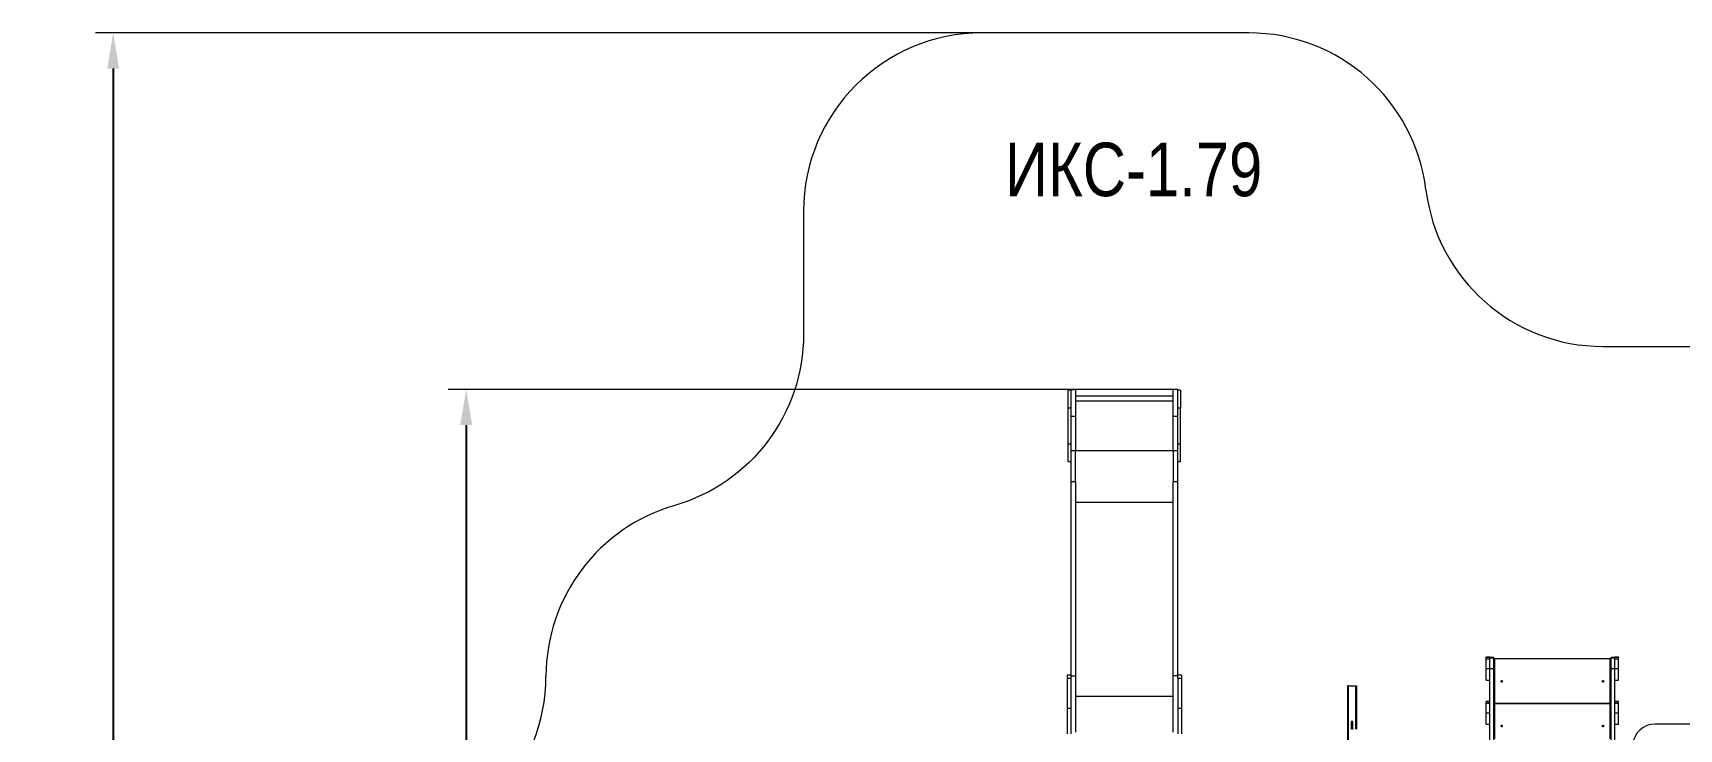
# Model space of a CAD drawing. Header units: millimetres. Extents: x -8045 to 6871, y -5915 to 5473.
# Drawn here: x -8045 to 1183, y 1571 to 5473 of the extents above; entities that cross this region are included whole.
import ezdxf

# ---------------------------------------------------------------- set-up
doc = ezdxf.new("R2010")
doc.units = ezdxf.units.MM
for name, color, linetype in [('DIKOM_АРТИКУЛ', 7, 'Continuous'), ('DIKOM_ЗОНА', 80, 'Continuous'), ('DIKOM_ОБЪЕКТ', 7, 'Continuous'), ('DIKOM_РАЗМЕР_ЗОНА', 7, 'Continuous'), ('DIKOM_РАЗМЕР_ОБЪЕКТА', 7, 'Continuous')]:
    doc.layers.add(name, color=color, linetype=linetype)
doc.styles.add('style1', font='arial.ttf', dxfattribs={"width": 0.8})
doc.dimstyles.new('1-50', dxfattribs={"dimtxt": 300, "dimasz": 200, "dimexe": 100, "dimexo": 0, "dimgap": 100, "dimtad": 1, "dimtxsty": 'style1', "dimcen": 200, "dimclrd": 7, "dimclre": 7, "dimclrt": 7, "dimadec": 1, "dimazin": 2, "dimtfac": 1, "dimtmove": 0, "dimatfit": 2, "dimfxl": 0, "dimlwd": 25, "dimlwe": 18, "dimarcsym": 0})

# ---------------------------------------------------------------- blocks, each defined once
blk = doc.blocks.new('*D10')
at = {"layer": 'Defpoints', "color": 0, "linetype": 'Continuous', "transparency": 16777216}
for p in [(-1653.8, 3474.9), (-5616.5, -3083.4), (491, -3083.4)]:
    blk.add_point(p, dxfattribs=at)
at = {"layer": 'DIKOM_РАЗМЕР_ОБЪЕКТА', "color": 7, "linetype": 'Continuous', "lineweight": 18, "transparency": 16777216}
for p, q in [((-1653.8, 3474.9), (-5716.5, 3474.9)), ((491, -3083.4), (-5716.5, -3083.4))]:
    blk.add_line(p, q, dxfattribs=at)
at = {"layer": 'DIKOM_РАЗМЕР_ОБЪЕКТА', "color": 7, "linetype": 'Continuous', "lineweight": 25, "transparency": 16777216}
blk.add_line((-5616.5, 3274.9), (-5616.5, -2883.4), dxfattribs=at)
at = {"layer": 'DIKOM_РАЗМЕР_ОБЪЕКТА', "color": 7, "linetype": 'Continuous', "transparency": 16777216}
for points in [[(-5649.8, 3274.9), (-5583.1, 3274.9), (-5616.5, 3474.9)], [(-5649.8, -2883.4), (-5583.1, -2883.4), (-5616.5, -3083.4)]]:
    blk.add_solid(points, dxfattribs=at)
at = {"layer": 'DIKOM_РАЗМЕР_ОБЪЕКТА', "color": 7, "linetype": 'Continuous', "lineweight": 15, "transparency": 16777216, "insert": (-5869.6, -1326.9), "char_height": 300, "attachment_point": 5, "rotation": 90, "style": 'style1'}
blk.add_mtext('6550', dxfattribs=at)
blk = doc.blocks.new('*D12')
at = {"layer": 'Defpoints', "color": 0, "transparency": 16777216}
for p in [(-2189.6, 5472.7), (-7595.2, -5085), (-495.6, -5085)]:
    blk.add_point(p, dxfattribs=at)
at = {"layer": 'DIKOM_РАЗМЕР_ЗОНА', "color": 7, "lineweight": 18, "transparency": 16777216}
for p, q in [((-2189.6, 5472.7), (-7695.2, 5472.7)), ((-495.6, -5085), (-7695.2, -5085))]:
    blk.add_line(p, q, dxfattribs=at)
at = {"layer": 'DIKOM_РАЗМЕР_ЗОНА', "color": 7, "lineweight": 25, "transparency": 16777216}
blk.add_line((-7595.2, 5272.7), (-7595.2, -4885), dxfattribs=at)
at = {"layer": 'DIKOM_РАЗМЕР_ЗОНА', "color": 7, "transparency": 16777216}
for points in [[(-7628.5, 5272.7), (-7561.9, 5272.7), (-7595.2, 5472.7)], [(-7628.5, -4885), (-7561.9, -4885), (-7595.2, -5085)]]:
    blk.add_solid(points, dxfattribs=at)
at = {"layer": 'DIKOM_РАЗМЕР_ЗОНА', "color": 7, "transparency": 16777216, "insert": (-7848.4, -1452.6), "char_height": 300, "attachment_point": 5, "rotation": 90, "style": 'style1'}
blk.add_mtext('10550', dxfattribs=at)

msp = doc.modelspace()

# ---------------------------------------------------------------- linework, layer by layer
at = {"layer": 'DIKOM_ЗОНА', "color": 3, "lineweight": 15}
for points in [[(-236.016, 4594.078, 0.37899374), (-1228.617, 5472.652), (-2724.813, 5472.652, 0.41421356), (-3724.813, 4472.652), (-3724.813, 3785.082, -0.33395045), (-4446.946, 2824.462)], [(-236.016, 4594.078, 0.37899374), (756.584, 3715.504), (2970.702, 3715.504, -0.19891237), (3677.808, 3422.611)]]:
    msp.add_lwpolyline(points, format="xyb", dxfattribs=at)
for centre, start, end in [((-4169.079, 1863.843), 106.1329391, 179.8413674), ((-6169.071, 1869.38), 274.2860361, 359.8413674)]:
    msp.add_arc(centre, 1000, start, end, dxfattribs=at)
at = {"layer": 'DIKOM_ОБЪЕКТ', "color": 7, "linetype": 'Continuous', "lineweight": 15}
for p, q in [((-2226.813, 3469.951), (-2241.813, 3469.951)), ((-2241.813, 3369.949), (-2241.813, 3469.951)), ((-2226.813, 3474.951), (-2199.813, 3474.951)), ((-2226.813, 3474.951), (-2226.813, 3474.95)), ((-2199.813, 3474.95), (-2226.813, 3474.95)), ((-2226.813, 3474.95), (-2226.813, 3324.946)), ((-2199.813, 3474.951), (-2199.813, 3474.95)), ((-2199.813, 3474.95), (-2199.813, 3324.946)), ((-1653.813, 3436.951), (-2199.813, 3436.951)), ((-1626.813, 3474.951), (-1653.813, 3474.951)), ((-1653.813, 3474.95), (-1653.813, 3474.951)), ((-1626.813, 3474.95), (-1653.813, 3474.95)), ((-1653.813, 3324.946), (-1653.813, 3474.95)), ((-1626.813, 3474.95), (-1626.813, 3474.951)), ((-1626.813, 3324.946), (-1626.813, 3474.95)), ((-1611.813, 3469.951), (-1626.813, 3469.951)), ((-1611.813, 3469.951), (-1611.813, 3369.949)), ((-2226.813, 3369.949), (-2241.813, 3369.949)), ((-2241.813, 3169.949), (-2241.813, 3369.949)), ((-2226.813, 3324.946), (-2199.813, 3324.946)), ((-2226.813, 3324.946), (-2226.813, 3129.947)), ((-2199.813, 3409.951), (-1653.813, 3409.951)), ((-2199.813, 3324.946), (-2199.813, 3129.947)), ((-1653.813, 3324.946), (-1626.813, 3324.946)), ((-1653.813, 3129.947), (-1653.813, 3324.946)), ((-1611.813, 3369.949), (-1626.813, 3369.949)), ((-1626.813, 3129.947), (-1626.813, 3324.946)), ((-1611.813, 3169.949), (-1611.813, 3369.949)), ((-2241.813, 3169.949), (-2226.813, 3169.949)), ((-2241.813, 3069.951), (-2241.813, 3169.949)), ((-1626.813, 3169.949), (-1611.813, 3169.949)), ((-1611.813, 3069.951), (-1611.813, 3169.949)), ((-2241.813, 3069.951), (-2226.813, 3069.951)), ((-2199.813, 3129.947), (-2226.813, 3129.947)), ((-2226.813, 3129.947), (-2226.813, 2957.872)), ((-1653.813, 3129.951), (-2199.813, 3129.951)), ((-2199.813, 2957.872), (-2199.813, 3129.947)), ((-1626.813, 3129.947), (-1653.813, 3129.947)), ((-1653.813, 3129.947), (-1653.813, 2957.872)), ((-1626.813, 2957.872), (-1626.813, 3129.947)), ((-1626.813, 3069.951), (-1611.813, 3069.951)), ((-2226.813, 2957.872), (-2199.813, 2957.872)), ((-2226.813, 2957.872), (-2226.813, 1872.749)), ((-2199.813, 2957.872), (-2199.813, 1869.089)), ((-1653.813, 2957.872), (-1626.813, 2957.872)), ((-1653.813, 1869.089), (-1653.813, 2957.872)), ((-1626.813, 1872.749), (-1626.813, 2957.872)), ((-2199.813, 2843.161), (-1653.813, 2843.161)), ((123.187, 1972.958), (102.187, 1972.958)), ((102.187, 1972.952), (102.187, 1972.958)), ((102.187, 1972.952), (123.187, 1972.952)), ((102.187, 1972.95), (102.187, 1972.952)), ((102.187, 1972.95), (123.187, 1972.95)), ((102.187, 1964.107), (102.187, 1972.95)), ((102.187, 1964.107), (123.187, 1964.107)), ((102.187, 1910.564), (102.187, 1964.107)), ((123.187, 1972.952), (123.187, 1972.958)), ((123.187, 1972.95), (123.187, 1972.952)), ((123.187, 1964.107), (123.187, 1972.95)), ((144.187, 1972.34), (123.187, 1972.34)), ((123.187, 1969.595), (123.187, 1972.34)), ((123.187, 1969.595), (144.187, 1969.595)), ((123.187, 1910.564), (123.187, 1964.107)), ((144.187, 1969.595), (144.187, 1972.34)), ((144.187, 1910.311), (144.187, 1969.595)), ((144.187, 1963.844), (150.187, 1963.844)), ((144.187, 1963.843), (150.187, 1963.843)), ((150.187, 1963.844), (150.187, 1963.843)), ((796.187, 1963.843), (150.187, 1963.843)), ((150.187, 1963.843), (150.187, 1962.681)), ((150.187, 1931.566), (150.187, 1962.681)), ((796.187, 1963.844), (802.187, 1963.844)), ((796.187, 1963.844), (796.187, 1963.843)), ((796.187, 1962.681), (796.187, 1963.843)), ((796.187, 1963.843), (802.187, 1963.843)), ((796.187, 1931.566), (796.187, 1962.681)), ((823.187, 1972.34), (802.187, 1972.34)), ((802.187, 1969.595), (802.187, 1972.34)), ((802.187, 1969.595), (823.187, 1969.595)), ((802.187, 1910.311), (802.187, 1969.595)), ((844.187, 1972.958), (823.187, 1972.958)), ((823.187, 1972.952), (823.187, 1972.958)), ((823.187, 1972.952), (844.187, 1972.952)), ((823.187, 1972.95), (823.187, 1972.952)), ((823.187, 1972.95), (844.187, 1972.95)), ((823.187, 1964.107), (823.187, 1972.95)), ((823.187, 1969.595), (823.187, 1972.34)), ((823.187, 1964.107), (844.187, 1964.107)), ((823.187, 1910.564), (823.187, 1964.107)), ((844.187, 1972.952), (844.187, 1972.958)), ((844.187, 1972.95), (844.187, 1972.952)), ((844.187, 1964.107), (844.187, 1972.95)), ((844.187, 1910.564), (844.187, 1964.107)), ((-2226.813, 1872.749), (-2247.813, 1872.749)), ((-2247.813, 1872.749), (-2247.813, 1853.887)), ((-2226.813, 1853.887), (-2247.813, 1853.887)), ((-2247.813, 1853.887), (-2247.813, 1687.744)), ((-2226.813, 1869.089), (-2199.813, 1869.089)), ((-2226.813, 1869.089), (-2226.813, 1853.392)), ((-2226.813, 1853.887), (-2226.813, 1687.744)), ((-2199.813, 1869.089), (-2199.813, 1554.016)), ((-1626.813, 1869.089), (-1653.813, 1869.089)), ((-1653.813, 1554.016), (-1653.813, 1869.089)), ((-1605.813, 1872.749), (-1626.813, 1872.749)), ((-1626.813, 1853.392), (-1626.813, 1869.089)), ((-1605.813, 1853.887), (-1626.813, 1853.887)), ((-1626.813, 1853.887), (-1626.813, 1687.744)), ((-1605.813, 1872.749), (-1605.813, 1853.887)), ((-1605.813, 1853.887), (-1605.813, 1687.744)), ((102.187, 1910.564), (123.187, 1910.564)), ((102.187, 1845.726), (102.187, 1910.564)), ((102.187, 1845.726), (123.187, 1845.726)), ((123.187, 1889.23), (123.187, 1910.564)), ((123.187, 1910.311), (144.187, 1910.311)), ((123.187, 1491.405), (123.187, 1910.311)), ((144.187, 1931.566), (150.187, 1931.566)), ((144.187, 1491.405), (144.187, 1910.311)), ((150.187, 1516.15), (150.187, 1931.566)), ((796.187, 1516.15), (796.187, 1931.566)), ((796.187, 1931.566), (802.187, 1931.566)), ((802.187, 1910.311), (823.187, 1910.311)), ((802.187, 1491.405), (802.187, 1910.311)), ((823.187, 1910.564), (844.187, 1910.564)), ((823.187, 1889.23), (823.187, 1910.564)), ((823.187, 1491.405), (823.187, 1910.311)), ((823.187, 1845.726), (844.187, 1845.726)), ((844.187, 1845.726), (844.187, 1910.564)), ((-2199.813, 1754.377), (-1653.813, 1754.377)), ((-675.639, 1813.843), (-675.639, 1413.843)), ((-670.663, 1813.843), (-675.639, 1813.843)), ((-670.663, 1813.843), (-630.663, 1813.843)), ((-670.663, 1413.843), (-670.663, 1813.843)), ((-630.663, 1813.843), (-625.64, 1813.843)), ((-630.663, 1813.843), (-630.663, 1570.583)), ((-625.64, 1813.843), (-625.454, 1813.843)), ((-625.64, 1570.692), (-625.64, 1813.843)), ((-625.454, 1813.843), (-625.454, 1570.665)), ((-2247.813, 1687.744), (-2226.813, 1687.744)), ((-2247.813, 1687.744), (-2247.813, 1544.993)), ((-2226.813, 1687.744), (-2226.813, 1544.993)), ((-1626.813, 1687.744), (-1605.813, 1687.744)), ((-1626.813, 1687.744), (-1626.813, 1544.993)), ((-1605.813, 1687.744), (-1605.813, 1544.993)), ((123.187, 1724.667), (102.187, 1724.667)), ((102.187, 1724.661), (102.187, 1724.667)), ((102.187, 1724.661), (123.187, 1724.661)), ((102.187, 1724.659), (102.187, 1724.661)), ((102.187, 1724.659), (123.187, 1724.659)), ((102.187, 1715.816), (102.187, 1724.659)), ((102.187, 1715.816), (123.187, 1715.816)), ((102.187, 1662.273), (102.187, 1715.816)), ((102.187, 1662.273), (123.187, 1662.273)), ((102.187, 1597.435), (102.187, 1662.273)), ((150.187, 1713.843), (796.187, 1713.843)), ((796.187, 1713.84), (150.187, 1713.84)), ((844.187, 1724.667), (823.187, 1724.667)), ((823.187, 1724.661), (844.187, 1724.661)), ((823.187, 1724.659), (844.187, 1724.659)), ((823.187, 1715.816), (844.187, 1715.816)), ((823.187, 1662.273), (844.187, 1662.273)), ((844.187, 1724.661), (844.187, 1724.667)), ((844.187, 1724.659), (844.187, 1724.661)), ((844.187, 1715.816), (844.187, 1724.659)), ((844.187, 1662.273), (844.187, 1715.816)), ((844.187, 1597.435), (844.187, 1662.273)), ((-655.7, 1585.937), (-655.769, 1570.937)), ((-655.686, 1613.843), (-655.686, 1592.985)), ((-645.686, 1613.843), (-655.686, 1613.843)), ((-645.686, 1592.985), (-655.686, 1592.985)), ((-645.77, 1570.89), (-645.7, 1585.891)), ((-645.686, 1592.985), (-645.686, 1613.843)), ((102.187, 1597.435), (123.187, 1597.435)), ((823.187, 1597.435), (844.187, 1597.435)), ((2098.687, 1598.843), (1048.687, 1598.843))]:
    msp.add_line(p, q, dxfattribs=at)
at = {"layer": 'DIKOM_ОБЪЕКТ', "color": 7, "linetype": 'Continuous', "lineweight": 15, "flags": 128}
for points in [[(-655.769, 1570.925), (-655.759, 1571.155), (-655.486, 1572.098), (-654.864, 1572.953), (-653.938, 1573.656), (-652.776, 1574.157), (-651.467, 1574.416), (-650.105, 1574.416), (-648.793, 1574.157), (-647.627, 1573.656), (-646.694, 1572.953), (-646.064, 1572.098), (-645.782, 1571.155), (-645.77, 1570.876)], [(-645.7, 1585.891), (-645.713, 1586.155), (-645.994, 1587.098), (-646.624, 1587.953), (-647.557, 1588.656), (-648.723, 1589.157), (-650.035, 1589.416), (-651.397, 1589.416), (-652.707, 1589.157), (-653.868, 1588.656), (-654.794, 1587.953), (-655.417, 1587.098), (-655.689, 1586.155), (-655.7, 1585.937)]]:
    msp.add_lwpolyline(points, dxfattribs=at)
at = {"layer": 'DIKOM_ОБЪЕКТ', "color": 7, "linetype": 'Continuous', "lineweight": 15}
for centre in [(189.187, 1838.843), (757.187, 1838.843), (189.187, 1588.84), (757.187, 1588.84)]:
    msp.add_circle(centre, 4, dxfattribs=at)
for centre, radius, start, end in [((189.187, 1838.843), 4, 180, 0), ((757.187, 1838.843), 4, 180, 0), ((189.187, 1588.84), 4, 180, 360), ((757.187, 1588.84), 4, 180, 360), ((1048.687, 1473.843), 125, 90, 174.951441)]:
    msp.add_arc(centre, radius, start, end, dxfattribs=at)
for points, knots in [([(-655.686, 1592.985), (-655.686, 1592.388), (-655.687, 1591.551), (-655.688, 1590.352), (-655.689, 1589.372), (-655.692, 1588.278), (-655.695, 1587.24), (-655.697, 1586.453), (-655.699, 1586.06), (-655.7, 1585.95)], [0, 0, 0, 0, 0.22825852, 0.32016349, 0.47034739, 0.62196729, 0.77982591, 0.93854598, 1, 1, 1, 1]), ([(-645.7, 1585.904), (-645.699, 1586.167), (-645.696, 1586.846), (-645.692, 1588.036), (-645.689, 1589.292), (-645.688, 1590.391), (-645.686, 1591.585), (-645.686, 1592.459), (-645.686, 1592.985)], [0, 0, 0, 0, 0.13941986, 0.36046659, 0.53547271, 0.66693264, 0.79986248, 1, 1, 1, 1])]:
    msp.add_open_spline(points, degree=3, knots=knots, dxfattribs=at)

# ---------------------------------------------------------------- texts
at = {"layer": 'DIKOM_АРТИКУЛ', "insert": (-2595.819, 4857.546), "char_height": 300, "width": 1667.53662, "attachment_point": 1, "style": 'style1'}
msp.add_mtext('{\\fArial|b0|i0|c204|p34;ИКС}-1.{\\fArial|b0|i0|c204|p34;79}', dxfattribs=at)

# ---------------------------------------------------------------- dimensions: what is measured, and where the dimension line sits
at = {"layer": 'DIKOM_РАЗМЕР_ЗОНА'}
dim = msp.add_linear_dim(base=(-7595.212, -5084.969), p1=(-2189.606, 5472.652), p2=(-495.584, -5084.969), angle=90, text='10550', dimstyle='1-50', dxfattribs=at)
dim.commit()
dim.dimension.update_dxf_attribs({"geometry": '*D12', "text_midpoint": (-7595.212, -1452.593), "dimtype": 160})
at = {"layer": 'DIKOM_РАЗМЕР_ОБЪЕКТА', "color": 7, "linetype": 'Continuous', "lineweight": 15}
dim = msp.add_linear_dim(base=(-5616.456, -3083.398), p1=(-1653.813, 3474.95), p2=(491.015, -3083.398), angle=90, text='6550', dimstyle='1-50', dxfattribs=at)
dim.commit()
dim.dimension.update_dxf_attribs({"geometry": '*D10', "text_midpoint": (-5616.456, -1326.858), "dimtype": 160})

doc.saveas('drawing.dxf')
